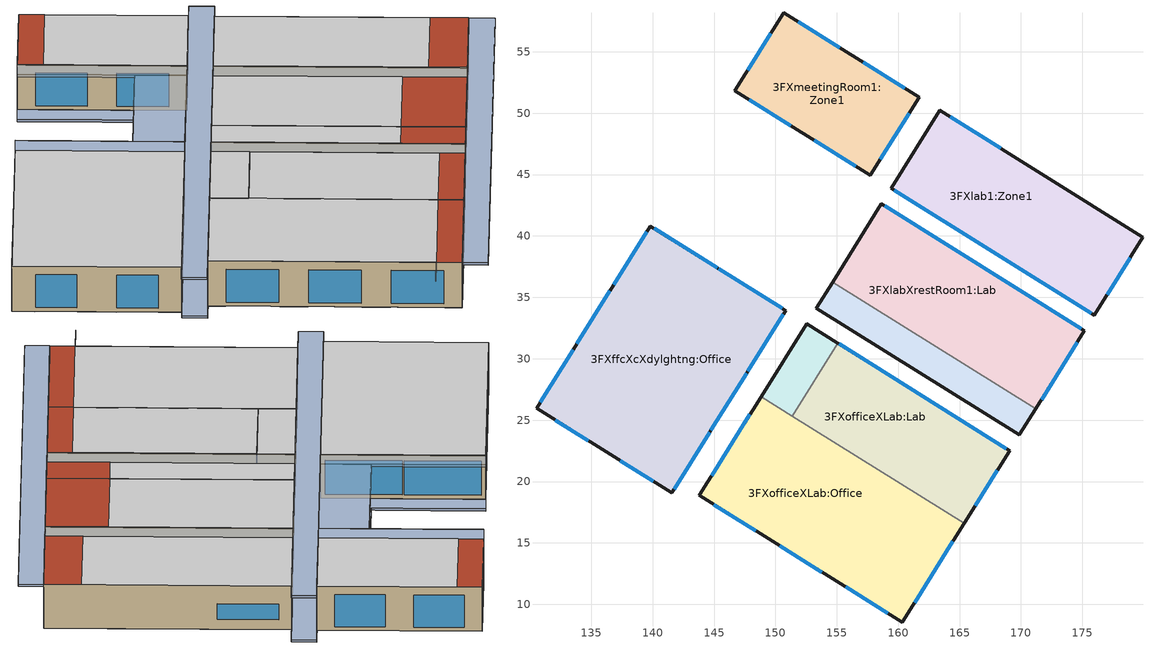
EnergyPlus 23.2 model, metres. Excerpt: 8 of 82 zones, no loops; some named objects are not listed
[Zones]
3FXlabXrestRoom1:RestRoom
 floor outside (Project external floor): 169.87,23.79 165.63,26.44 166.95,28.56 171.19,25.91 z8
 floor to 2FXlabXrestRoom1:RestRoom (Project internal floor_Reversed_Rev): 165.63,26.44 153.33,34.13 154.66,36.25 166.95,28.56 z8
 wall outside (BPS_Baseline_Wall): 154.66,36.25 153.33,34.13 169.87,23.79 171.19,25.91 z8:12
 wall to 3FXlabXrestRoom1:Lab (Project partition): 171.19,25.91 154.66,36.25 z8:12
 ceiling to 4FXlabXrestRoomQ1:RestRoom (Project internal floor_Reversed): 153.33,34.13 165.63,26.44 166.95,28.56 154.66,36.25 z12
 roof outside (BPS_Baseline_Roof_Without_skylight_improved): 165.63,26.44 169.87,23.79 171.19,25.91 166.95,28.56 z12
3FXlabXrestRoom1:Lab
 floor outside (Project external floor): 171.19,25.91 166.95,28.56 170.93,34.92 175.17,32.27 z8
 floor to 2FXlabXrestRoom1:Lab (Project internal floor_Reversed_Rev): 166.95,28.56 154.66,36.25 158.63,42.6 170.93,34.92 z8
 wall outside (BPS_Baseline_Wall): 171.19,25.91 175.17,32.27 158.63,42.6 154.66,36.25 z8:12
 window (BPS_Baseline_External glazing_Improved - 1002): 171.67,26.68 174.59,31.35 z8.94:10.36; 174.91,32.43 158.89,42.44 z9.63:11.05
 ceiling to 4FXlabXrestRoomQ1:Lab (Project internal floor_Reversed): 154.66,36.25 166.95,28.56 170.93,34.92 158.63,42.6 z12
 roof outside (BPS_Baseline_Roof_Without_skylight_improved): 166.95,28.56 171.19,25.91 175.17,32.27 170.93,34.92 z12
3FXlab1:Zone1
 floor outside (Project external floor): 175.96,33.54 171.72,36.19 175.7,42.55 179.94,39.9 z8
 floor to 2FXlab1:Zone1 (Project internal floor_Reversed_Rev): 171.72,36.19 159.42,43.88 163.4,50.24 175.7,42.55 z8
 wall outside (BPS_Baseline_Wall): 175.96,33.54 179.94,39.9 163.4,50.24 159.42,43.88 175.96,33.54 z8:12
 window (BPS_Baseline_External glazing_Improved - 1002): 177.01,35.22 178.89,38.23 z8.94:10.36; 159.68,43.72 175.7,33.7 z9.64:11.05
 window x3 (BPS_Baseline_External glazing_Improved - 1002): 168.36,47.13 164.25,49.71 z8.94:10.36
 ceiling to 4FXlab1:Zone1 (Project internal floor_Reversed): 159.42,43.88 173.42,35.13 177.39,41.49 163.4,50.24 z12
 roof outside (BPS_Baseline_Roof_Without_skylight_improved): 173.42,35.13 175.96,33.54 179.94,39.9 177.39,41.49 z12
3FXofficeXLab:Office
 floor outside (Project external floor): 160.33,8.53 156.09,11.18 161.12,19.23 165.37,16.59 z8
 floor to 2FXofficeXlabQ1:Office (Project internal floor_Reversed_Rev): 156.09,11.18 143.79,18.86 148.83,26.92 161.12,19.23 z8
 wall outside (BPS_Baseline_Wall): 148.83,26.92 143.79,18.86 160.33,8.53 165.37,16.59 z8:12
 wall to 3FXofficeXLab:RestRoom (Project partition_Rev): 151.37,25.33 148.83,26.92 z8:12
 wall to 3FXofficeXLab:Lab (Project partition): 165.37,16.59 151.37,25.33 z8:12
 window (BPS_Baseline_External glazing_Improved - 1003): 147.92,25.46 144.8,20.48 / 155.71,11.41 159.13,9.28 / 150.35,14.76 153.77,12.63 / 144.99,18.11 148.41,15.98 / 161.34,10.15 164.45,15.13 z8.34:11.26
 ceiling to 4FXofficeXlab1:Office (Project internal floor_Reversed): 143.79,18.86 158.63,9.59 163.67,17.65 148.83,26.92 z12
 roof outside (BPS_Baseline_Roof_Without_skylight_improved): 158.63,9.59 160.33,8.53 165.37,16.59 163.67,17.65 z12
3FXofficeXLab:RestRoom
 floor to 2FXofficeXlabQ1:AC (Project internal floor_Reversed_Rev): 151.37,25.33 148.83,26.92 152.54,32.85 155.08,31.27 z8
 wall outside (BPS_Baseline_Wall): 155.08,31.27 152.54,32.85 148.83,26.92 z8:12
 wall to 3FXofficeXLab:Lab (Project partition): 151.37,25.33 155.08,31.27 z8:12
 ceiling to 4FXofficeXlab1:AC (Project internal floor_Reversed): 148.83,26.92 151.37,25.33 155.08,31.27 152.54,32.85 z12
3FXofficeXLab:Lab
 floor outside (Project external floor): 165.37,16.59 161.12,19.23 164.83,25.17 169.07,22.52 z8
 floor to 2FXofficeXlabQ1:Lab (Project internal floor_Reversed_Rev): 161.12,19.23 151.37,25.33 155.08,31.27 164.83,25.17 z8
 wall outside (BPS_Baseline_Wall): 165.37,16.59 169.07,22.52 155.08,31.27 z8:12
 window (BPS_Baseline_External glazing_Improved - 1002): 168.82,22.68 155.18,31.2 z9.65:11.07; 166.27,18.04 168.07,20.91 z8.94:10.36
 ceiling to 4FXofficeXlab1:Lab (Project internal floor_Reversed): 151.37,25.33 163.67,17.65 167.38,23.58 155.08,31.27 z12
 roof outside (BPS_Baseline_Roof_Without_skylight_improved): 163.67,17.65 165.37,16.59 169.07,22.52 167.38,23.58 z12
3FXmeetingRoom1:Zone1
 floor to 2FXmeetingRoom1:Zone1 (Project internal floor_Reversed_Rev): 157.73,44.94 146.7,51.83 150.68,58.19 161.7,51.3 z8
 wall outside (BPS_Baseline_Wall): 157.73,44.94 161.7,51.3 150.68,58.19 146.7,51.83 157.73,44.94 z8:12
 window (BPS_Baseline_External glazing_Improved - 1003): 158.54,46.23 160.9,50.01 / 155.23,55.34 151.86,57.45 / 160.52,52.04 157.15,54.14 / 149.63,56.51 147.75,53.5 / 153.17,47.78 156.54,45.68 / 147.89,51.09 151.26,48.98 z8.34:11.26
 ceiling to 4FXmeetingRoom1:Zone1 (Project internal floor_Reversed): 148.4,50.77 157.73,44.94 161.7,51.3 152.37,57.13 z12
 roof outside (BPS_Baseline_Roof_Without_skylight_improved): 146.7,51.83 148.4,50.77 152.37,57.13 150.68,58.19 z12
3FXffcXcXdylghtng:Office
 floor to 2FXffcXc1Xdylght:Office (Project internal floor_Reversed_Rev): 141.57,19.07 130.54,25.96 139.82,40.8 150.84,33.91 z8
 wall outside (BPS_Baseline_Wall): 141.57,19.07 150.84,33.91 139.82,40.8 130.54,25.96 141.57,19.07 z8:12
 window (BPS_Baseline_External glazing_Improved - 1003): 147.75,28.97 150.65,33.61 / 144.75,24.17 147.66,28.82 / 141.76,19.38 144.66,24.02 z8.34:11.44; 145.25,37.41 140.12,40.61 / 150.54,34.1 145.41,37.31 z8.34:11.43; 133.53,30.74 130.84,26.44 / 136.52,35.53 133.84,31.23 / 139.52,40.33 136.83,36.03 / 137.36,21.71 140.04,20.03 / 132.07,25.01 134.75,23.33 z8.34:11.26
 ceiling to 4FXffcXcXdylghtng:Office (Project internal floor_Rev): 130.54,25.96 141.57,19.07 150.84,33.91 139.82,40.8 z12
shading: 134.75,23.28 137.28,21.69 / 148.43,15.9 150.3,14.74 / 153.78,12.57 155.64,11.4 / 140.03,19.98 141.54,19.03 / 130.52,25.92 132.01,24.99 / 159.15,9.21 160.3,8.49 / 143.77,18.82 144.92,18.1 z8:11.4; 142.47,16.74 164.19,51.51 / 162.03,7.47 181.63,38.84 / 179.94,39.9 160.33,8.53 / 169.87,23.79 153.33,34.13 / 175.96,33.54 159.42,43.88 / 152.54,32.85 169.07,22.52 / 158.63,42.6 175.17,32.27 / 139.82,40.8 150.84,33.91 / 145.91,50.55 156.93,43.66 / 157.73,44.94 146.7,51.83 / 162.03,7.47 158.63,9.59 / 158.63,9.59 157.31,7.47 / 164.19,51.51 162.5,52.57 / 162.5,52.57 140.77,17.8 / 151.64,35.19 140.61,42.08 / 151.64,35.19 156.93,43.66 / 156.93,43.66 153.54,45.78 / 153.54,45.78 148.24,37.31 / 148.24,37.31 151.64,35.19 z11.8:12; 143,17.59 164.19,51.51 / 162.5,52.57 141.3,18.65 / 152.54,32.85 169.07,22.52 / 158.63,42.6 175.17,32.27 / 175.96,33.54 159.42,43.88 / 169.87,23.79 153.33,34.13 / 139.82,40.8 150.84,33.91 / 145.91,50.55 156.93,43.66 / 157.73,44.94 146.7,51.83 / 151.64,35.19 140.61,42.08 / 151.64,35.19 156.93,43.66 / 156.93,43.66 153.54,45.78 / 153.54,45.78 148.24,37.31 / 148.24,37.31 151.64,35.19 z7.8:8; 140.77,17.8 142.47,16.74 164.19,51.51 162.5,52.57 z12; 142.47,16.74 140.77,17.8 162.5,52.57 164.19,51.51 z11.8; 141.3,18.65 143,17.59 164.19,51.51 162.5,52.57 z8; 143,17.59 141.3,18.65 162.5,52.57 164.19,51.51 z7.8; 160.33,8.53 162.03,7.47 181.63,38.84 179.94,39.9 z12; 162.03,7.47 160.33,8.53 179.94,39.9 181.63,38.84 z11.8; 151.64,35.19 148.24,37.31 153.54,45.78 156.93,43.66 z7.8; 148.24,37.31 151.64,35.19 156.93,43.66 153.54,45.78 z8; 151.64,35.19 148.24,37.31 153.54,45.78 156.93,43.66 z11.8; 148.24,37.31 151.64,35.19 156.93,43.66 153.54,45.78 z12; 175.17,32.27 158.63,42.6 159.42,43.88 175.96,33.54 z7.8; 158.63,42.6 175.17,32.27 175.96,33.54 159.42,43.88 z8; 175.17,32.27 158.63,42.6 159.42,43.88 175.96,33.54 z11.8; 158.63,42.6 175.17,32.27 175.96,33.54 159.42,43.88 z12; 152.54,32.85 169.07,22.52 169.87,23.79 153.33,34.13 z8; 169.07,22.52 152.54,32.85 153.33,34.13 169.87,23.79 z7.8; 152.54,32.85 169.07,22.52 169.87,23.79 153.33,34.13 z12; 169.07,22.52 152.54,32.85 153.33,34.13 169.87,23.79 z11.8; 139.82,40.8 150.84,33.91 151.64,35.19 140.61,42.08 z8; 139.82,40.8 150.84,33.91 151.64,35.19 140.61,42.08 z12; 150.84,33.91 139.82,40.8 140.61,42.08 151.64,35.19 z7.8; 150.84,33.91 139.82,40.8 140.61,42.08 151.64,35.19 z11.8; 156.93,43.66 145.91,50.55 146.7,51.83 157.73,44.94 z7.8; 156.93,43.66 145.91,50.55 146.7,51.83 157.73,44.94 z11.8; 145.91,50.55 156.93,43.66 157.73,44.94 146.7,51.83 z8; 145.91,50.55 156.93,43.66 157.73,44.94 146.7,51.83 z12
[Site:Location]
Green studio (01-01:31-12)  (01-01:31-12): Latitude {deg}=1.37; Longitude {deg}=103.98; Time Zone {hr}=7; Elevation {m}=16
[Site:GroundTemperature:BuildingSurface]
18, 18, 18, 18, 18, 18, 18, 18, 18, 18, 18, 18
[Site:GroundTemperature:Deep]
14, 14, 14, 14, 14, 14, 14, 14, 14, 14, 14, 14
[Site:GroundTemperature:Shallow]
14, 14, 14, 14, 14, 14, 14, 14, 14, 14, 14, 14
[Site:GroundTemperature:FCfactorMethod]
27.55, 28.03, 28.32, 28.42, 28.26, 27.88, 27.4, 26.92, 26.59, 26.51, 26.68, 27.05
[Site:GroundReflectance]
0.2, 0.2, 0.2, 0.2, 0.2, 0.2, 0.2, 0.2, 0.2, 0.2, 0.2, 0.2
[Site:GroundReflectance:SnowModifier]
2, 2
[SizingPeriod:DesignDay] Day of Month=15; Day Type=SummerDesignDay; Humidity Condition Type=WetBulb; Barometric Pressure {Pa}=101132.9; Wind Speed {m/s}=0; Wind Direction {deg}=0; Rain Indicator=No; Snow Indicator=No; Daylight Saving Time Indicator=No; Solar Model Indicator=ASHRAEClearSky; Sky Clearness=0.98
Name | Month | Maximum Dry-Bulb Temperature {C} | Daily Dry-Bulb Temperature Range {deltaC} | Wetbulb or DewPoint at Maximum Dry-Bulb {C}
Summer Design Day in Green studio (01-01:31-12) Jun | 6 | 33.2 | 5.9 | 26.7
Summer Design Day in Green studio (01-01:31-12) Jul | 7 | 32.6 | 5.7 | 26.3
Summer Design Day in Green studio (01-01:31-12) Aug | 8 | 32.8 | 5.8 | 26
Summer Design Day in Green studio (01-01:31-12) Sep | 9 | 32.8 | 6 | 25.9
[Building]
Building: North Axis {deg}=0; Terrain=Suburbs; Loads Convergence Tolerance Value {W}=.04; Temperature Convergence Tolerance Value {deltaC}=.4; Solar Distribution=FullExteriorWithReflections; Maximum Number of Warmup Days=25; Minimum Number of Warmup Days=6
[Site:WaterMainsTemperature]
Calculation Method=Correlation; Annual Average Outdoor Air Temperature {C}=10; Maximum Difference In Monthly Average Outdoor Air Temperatures {deltaC}=20
[Material:NoMass] Roughness=Rough; Thermal Resistance {m2-K/W}=.15; Thermal Absorptance=0.9; Solar Absorptance=0.7; Visible Absorptance=0.7
7_RVAL_2; 8_RVAL_2
[Construction]
Project internal floor_Reversed; Project internal floor_Reversed_Rev; Project internal floor_Rev: Cast Concrete (Dense)_.1
BPS_Baseline_Roof_Without_skylight_improved: Asphalt 1_.01, MW Glass Wool (rolls)_.072, Plasterboard_.013
Project partition: Gypsum Plasterboard_.025, 7_RVAL_2, Gypsum Plasterboard_.025
Project partition_Rev: Gypsum Plasterboard_.025, 8_RVAL_2, Gypsum Plasterboard_.025
BPS_Baseline_Wall: Brickwork Outer_.1, XPS Extruded Polystyrene  - CO2 Blowing_.05, Concrete Block (Medium)_.1, Gypsum Plastering_.013
Project external floor: External Rendering_.025, MW Stone Wool (rolls)_.1482, Timber Flooring_.005
BPS_Baseline_External glazing_Improved - 1002; BPS_Baseline_External glazing_Improved - 1003: 5111, 1017, 7090
BPS_Baseline_External glazing_Improved - 2003: 5111, 1017, 7090, 20001
[WindowMaterial:Gas]
1017: Gas Type=Air; Thickness {m}=.012
[WindowMaterial:Glazing] Optical Data Type=Spectral; Infrared Transmittance at Normal Incidence=0; Dirt Correction Factor for Solar and Visible Transmittance=1
Name | Window Glass Spectral Data Set | Thickness {m} | Front Side Infrared Hemispherical Emissivity | Back Side Infrared Hemispherical Emissivity | Conductivity {W/m-K}
7090 | Viracon VLE1370 11.5(5VLE13-70X2+060pvb+5Starphire) <VE13-70X2-5-060-Str-5.vir> | .01092 | 0.844 | 0.844 | 0.67
5111 | Viracon  (8OptWht/060Saflex/8OptWht/060Saflex/8OptWht) <8OptiWhite3ply lam.vir> | .02667 | 0.84 | 0.84 | 0.713
[MaterialProperty:GlazingSpectralData]
Viracon VLE1370 11.5(5VLE13-70X2+060pvb+5Starphire) <VE13-70X2-5-060-Str-5.vir>: 0.3, 0.001, 0.05, 0.046, 0.305, 0, 0.051, 0.046, 0.31, 0, 0.054, 0.045, 0.315, 0, 0.058, 0.045, 0.32, 0, 0.063, 0.044, 0.325, 0, 0.067, 0.043, 0.33, 0, 0.068, 0.042, 0.335, 0, 0.068, 0.042, 0.34, 0, 0.069, 0.043, 0.345, 0, 0.07, 0.044, 0.35, 0, 0.067, 0.045, 0.355, 0, 0.065, 0.044, 0.36, 0, 0.067, 0.044, 0.365, 0, 0.072, 0.044, 0.37, 0, 0.083, 0.044, 0.375, 0, 0.098, 0.043, 0.38, 0, 0.116, 0.043, 0.385, 0.002, 0.128, 0.043, 0.39, 0.024, 0.133, 0.044, 0.395, 0.12, 0.136, 0.051, 0.4, 0.283, 0.138, 0.077, 0.405, 0.427, 0.141, 0.107, 0.41, 0.521, 0.143, 0.126, 0.415, 0.574, 0.144, 0.132, 0.42, 0.605, 0.143, 0.132, 0.425, 0.627, 0.143, 0.131, 0.43, 0.641, 0.143, 0.129, 0.435, 0.652, 0.142, 0.126, 0.44, 0.661, 0.142, 0.125, 0.445, 0.668, 0.142, 0.123, 0.45, 0.675, 0.141, 0.122, 0.455, 0.681, 0.141, 0.121, 0.46, 0.685, 0.141, 0.12, 0.465, 0.688, 0.14, 0.12, 0.47, 0.692, 0.139, 0.12, 0.475, 0.694, 0.139, 0.12, 0.48, 0.697, 0.138, 0.12, 0.485, 0.7, 0.138, 0.121, 0.49, 0.704, 0.137, 0.122, 0.495, 0.707, 0.136, 0.122, 0.5, 0.71, 0.135, 0.123, 0.505, 0.712, 0.134, 0.124, 0.51, 0.714, 0.133, 0.125, 0.515, 0.717, 0.133, 0.126, 0.52, 0.719, 0.132, 0.127, 0.525, 0.72, 0.131, 0.128, 0.53, 0.722, 0.13, 0.128, 0.535, 0.723, 0.129, 0.129, 0.54, 0.724, 0.128, 0.13, 0.545, 0.726, 0.127, 0.13, 0.55, 0.727, 0.125, 0.131, 0.555, 0.727, 0.124, 0.131, 0.56, 0.727, 0.122, 0.132, 0.565, 0.727, 0.121, 0.132, 0.57, 0.726, 0.119, 0.132, 0.575, 0.725, 0.118, 0.133, 0.58, 0.723, 0.117, 0.133, 0.585, 0.722, 0.116, 0.134, 0.59, 0.719, 0.115, 0.134, 0.595, 0.717, 0.114, 0.135, 0.6, 0.715, 0.113, 0.136, 0.605, 0.711, 0.113, 0.138, 0.61, 0.708, 0.113, 0.139, 0.615, 0.704, 0.113, 0.141, 0.62, 0.7, 0.114, 0.144, 0.625, 0.695, 0.114, 0.146, 0.63, 0.69, 0.116, 0.149, 0.635, 0.684, 0.118, 0.153, 0.64, 0.678, 0.12, 0.157, 0.645, 0.671, 0.123, 0.162, 0.65, 0.664, 0.127, 0.167, 0.655, 0.657, 0.131, 0.172, 0.66, 0.649, 0.136, 0.178, 0.665, 0.641, 0.141, 0.185, 0.67, 0.632, 0.147, 0.192, 0.675, 0.623, 0.153, 0.2, 0.68, 0.614, 0.16, 0.208, 0.685, 0.604, 0.167, 0.216, 0.69, 0.593, 0.175, 0.225, 0.695, 0.583, 0.183, 0.234, 0.7, 0.572, 0.192, 0.244, 0.705, 0.561, 0.202, 0.255, 0.71, 0.549, 0.211, 0.265, 0.715, 0.538, 0.221, 0.275, 0.72, 0.526, 0.232, 0.287, 0.725, 0.514, 0.242, 0.298, 0.73, 0.502, 0.254, 0.31, 0.735, 0.489, 0.265, 0.321, 0.74, 0.477, 0.275, 0.332, 0.745, 0.465, 0.287, 0.344, 0.75, 0.453, 0.299, 0.355, 0.755, 0.441, 0.31, 0.367, 0.76, 0.429, 0.322, 0.379, 0.765, 0.417, 0.332, 0.39, 0.77, 0.406, 0.344, 0.401, 0.775, 0.394, 0.355, 0.413, 0.78, 0.383, 0.367, 0.425, 0.785, 0.372, 0.378, 0.436, 0.79, 0.361, 0.389, 0.446, 0.795, 0.35, 0.4, 0.457, 0.8, 0.34, 0.411, 0.469, 0.805, 0.329, 0.421, 0.479, 0.81, 0.32, 0.431, 0.488, 0.815, 0.31, 0.441, 0.497, 0.82, 0.301, 0.45, 0.506, 0.825, 0.292, 0.46, 0.515, 0.83, 0.283, 0.468, 0.524, 0.835, 0.274, 0.477, 0.533, 0.84, 0.264, 0.489, 0.544, 0.845, 0.255, 0.499, 0.553, 0.85, 0.248, 0.507, 0.562, 0.855, 0.24, 0.516, 0.57, 0.86, 0.233, 0.524, 0.577, 0.865, 0.226, 0.531, 0.584, 0.87, 0.22, 0.538, 0.59, 0.875, 0.213, 0.544, 0.596, 0.88, 0.207, 0.551, 0.601, 0.885, 0.201, 0.558, 0.607, 0.89, 0.195, 0.564, 0.612, 0.895, 0.189, 0.57, 0.616, 0.9, 0.184, 0.577, 0.62, 0.905, 0.178, 0.583, 0.622, 0.91, 0.172, 0.588, 0.623, 0.915, 0.167, 0.594, 0.627, 0.92, 0.163, 0.6, 0.634, 0.925, 0.159, 0.605, 0.642, 0.93, 0.155, 0.61, 0.649, 0.935, 0.151, 0.615, 0.656, 0.94, 0.147, 0.62, 0.663, 0.945, 0.144, 0.624, 0.668, 0.95, 0.14, 0.629, 0.673, 0.955, 0.136, 0.633, 0.677, 0.96, 0.133, 0.638, 0.682, 0.965, 0.129, 0.642, 0.684, 0.97, 0.126, 0.646, 0.687, 0.975, 0.122, 0.65, 0.691, 0.98, 0.119, 0.654, 0.694, 0.985, 0.116, 0.657, 0.696, 0.99, 0.113, 0.66, 0.698, 0.995, 0.11, 0.664, 0.701, 1, 0.108, 0.668, 0.704, 1.005, 0.105, 0.671, 0.707, 1.01, 0.103, 0.674, 0.709, 1.015, 0.1, 0.678, 0.712, 1.02, 0.098, 0.681, 0.715, 1.025, 0.096, 0.684, 0.717, 1.03, 0.093, 0.686, 0.72, 1.035, 0.091, 0.689, 0.723, 1.04, 0.089, 0.692, 0.726, 1.045, 0.087, 0.694, 0.729, 1.05, 0.085, 0.697, 0.732, 1.055, 0.084, 0.699, 0.734, 1.06, 0.082, 0.702, 0.737, 1.065, 0.08, 0.704, 0.74, 1.07, 0.078, 0.707, 0.744, 1.075, 0.077, 0.708, 0.745, 1.08, 0.075, 0.712, 0.749, 1.085, 0.074, 0.714, 0.751, 1.09, 0.072, 0.716, 0.753, 1.095, 0.071, 0.718, 0.756, 1.1, 0.069, 0.721, 0.759, 1.105, 0.068, 0.723, 0.761, 1.11, 0.067, 0.724, 0.762, 1.115, 0.065, 0.726, 0.764, 1.12, 0.064, 0.729, 0.765, 1.125, 0.063, 0.73, 0.765, 1.13, 0.062, 0.731, 0.762, 1.135, 0.06, 0.734, 0.759, 1.14, 0.059, 0.735, 0.751, 1.145, 0.057, 0.737, 0.736, 1.15, 0.055, 0.738, 0.718, 1.155, 0.054, 0.741, 0.715, 1.16, 0.052, 0.742, 0.709, 1.165, 0.051, 0.743, 0.694, 1.17, 0.049, 0.744, 0.673, 1.175, 0.047, 0.746, 0.647, 1.18, 0.045, 0.748, 0.618, 1.185, 0.042, 0.75, 0.573, 1.19, 0.04, 0.752, 0.538, 1.195, 0.04, 0.753, 0.537, 1.2, 0.04, 0.753, 0.555, 1.205, 0.04, 0.755, 0.578, 1.21, 0.041, 0.757, 0.607, 1.215, 0.041, 0.758, 0.635, 1.22, 0.041, 0.76, 0.66, 1.225, 0.041, 0.762, 0.679, 1.23, 0.041, 0.764, 0.693, 1.235, 0.04, 0.765, 0.704, 1.24, 0.04, 0.767, 0.713, 1.245, 0.04, 0.768, 0.72, 1.25, 0.039, 0.768, 0.726, 1.255, 0.039, 0.769, 0.732, 1.26, 0.038, 0.77, 0.737, 1.265, 0.038, 0.772, 0.742, 1.27, 0.037, 0.774, 0.749, 1.275, 0.037, 0.775, 0.756, 1.28, 0.037, 0.776, 0.764, 1.285, 0.036, 0.778, 0.772, 1.29, 0.036, 0.78, 0.779, 1.295, 0.036, 0.78, 0.784, 1.3, 0.035, 0.781, 0.787, 1.305, 0.034, 0.783, 0.791, 1.31, 0.034, 0.785, 0.795, 1.315, 0.034, 0.785, 0.797, 1.32, 0.033, 0.786, 0.798, 1.325, 0.033, 0.787, 0.799, 1.33, 0.032, 0.789, 0.799, 1.335, 0.032, 0.791, 0.798, 1.34, 0.031, 0.792, 0.793, 1.345, 0.031, 0.793, 0.787, 1.35, 0.03, 0.794, 0.775, 1.355, 0.03, 0.796, 0.753, 1.36, 0.029, 0.797, 0.734, 1.365, 0.028, 0.798, 0.719, 1.37, 0.027, 0.799, 0.688, 1.375, 0.026, 0.801, 0.656, 1.38, 0.025, 0.801, 0.638, 1.385, 0.025, 0.802, 0.629, 1.39, 0.024, 0.802, 0.616, 1.395, 0.024, 0.803, 0.616, 1.4, 0.023, 0.803, 0.615, 1.405, 0.022, 0.804, 0.591, 1.41, 0.021, 0.805, 0.562, 1.415, 0.021, 0.806, 0.558, 1.42, 0.021, 0.807, 0.548, 1.425, 0.02, 0.808, 0.53, 1.43, 0.02, 0.809, 0.517, 1.435, 0.019, 0.812, 0.511, 1.44, 0.019, 0.814, 0.507, 1.445, 0.019, 0.814, 0.504, 1.45, 0.019, 0.815, 0.506, 1.455, 0.019, 0.817, 0.515, 1.46, 0.019, 0.819, 0.529, 1.465, 0.019, 0.819, 0.544, 1.47, 0.019, 0.82, 0.56, 1.475, 0.019, 0.822, 0.578, 1.48, 0.019, 0.824, 0.594, 1.485, 0.019, 0.825, 0.608, 1.49, 0.019, 0.825, 0.621, 1.495, 0.019, 0.827, 0.634, 1.5, 0.019, 0.829, 0.647, 1.505, 0.019, 0.83, 0.658, 1.51, 0.019, 0.83, 0.668, 1.515, 0.019, 0.832, 0.678, 1.52, 0.019, 0.833, 0.685, 1.525, 0.019, 0.833, 0.69, 1.53, 0.018, 0.834, 0.695, 1.535, 0.018, 0.835, 0.696, 1.54, 0.018, 0.837, 0.696, 1.545, 0.018, 0.837, 0.694, 1.55, 0.018, 0.837, 0.692, 1.555, 0.018, 0.839, 0.692, 1.56, 0.017, 0.841, 0.693, 1.565, 0.017, 0.84, 0.694, 1.57, 0.017, 0.84, 0.698, 1.575, 0.017, 0.841, 0.703, 1.58, 0.017, 0.843, 0.71, 1.585, 0.017, 0.843, 0.715, 1.59, 0.017, 0.844, 0.72, 1.595, 0.017, 0.844, 0.724, 1.6, 0.016, 0.845, 0.727, 1.605, 0.016, 0.845, 0.729, 1.61, 0.016, 0.845, 0.731, 1.615, 0.016, 0.845, 0.731, 1.62, 0.016, 0.847, 0.731, 1.625, 0.016, 0.847, 0.728, 1.63, 0.016, 0.847, 0.727, 1.635, 0.015, 0.848, 0.728, 1.64, 0.015, 0.848, 0.728, 1.645, 0.015, 0.849, 0.728, 1.65, 0.015, 0.849, 0.725, 1.655, 0.015, 0.85, 0.72, 1.66, 0.014, 0.851, 0.71, 1.665, 0.014, 0.85, 0.692, 1.67, 0.014, 0.85, 0.664, 1.675, 0.013, 0.851, 0.622, 1.68, 0.012, 0.852, 0.551, 1.685, 0.011, 0.851, 0.431, 1.69, 0.009, 0.85, 0.306, 1.695, 0.007, 0.85, 0.231, 1.7, 0.005, 0.851, 0.163, 1.705, 0.005, 0.851, 0.136, 1.71, 0.005, 0.85, 0.146, 1.715, 0.006, 0.851, 0.154, 1.72, 0.006, 0.852, 0.16, 1.725, 0.006, 0.851, 0.18, 1.73, 0.006, 0.85, 0.189, 1.735, 0.006, 0.851, 0.18, 1.74, 0.006, 0.851, 0.166, 1.745, 0.005, 0.85, 0.154, 1.75, 0.005, 0.849, 0.154, 1.755, 0.005, 0.849, 0.17, 1.76, 0.006, 0.85, 0.199, 1.765, 0.006, 0.849, 0.227, 1.77, 0.006, 0.849, 0.257, 1.775, 0.007, 0.849, 0.287, 1.78, 0.007, 0.849, 0.309, 1.785, 0.008, 0.848, 0.319, 1.79, 0.007, 0.848, 0.327, 1.795, 0.008, 0.848, 0.333, 1.8, 0.007, 0.849, 0.34, 1.805, 0.007, 0.848, 0.342, 1.81, 0.008, 0.847, 0.34, 1.815, 0.007, 0.847, 0.338, 1.82, 0.007, 0.847, 0.337, 1.825, 0.007, 0.846, 0.34, 1.83, 0.007, 0.846, 0.347, 1.835, 0.007, 0.846, 0.357, 1.84, 0.007, 0.846, 0.37, 1.845, 0.007, 0.847, 0.385, 1.85, 0.008, 0.847, 0.402, 1.855, 0.008, 0.846, 0.419, 1.86, 0.008, 0.845, 0.433, 1.865, 0.008, 0.846, 0.443, 1.87, 0.008, 0.846, 0.449, 1.875, 0.008, 0.846, 0.451, 1.88, 0.008, 0.845, 0.447, 1.885, 0.008, 0.845, 0.436, 1.89, 0.008, 0.845, 0.417, 1.895, 0.007, 0.844, 0.4, 1.9, 0.007, 0.844, 0.386, 1.905, 0.006, 0.844, 0.371, 1.91, 0.006, 0.844, 0.359, 1.915, 0.006, 0.843, 0.35, 1.92, 0.006, 0.843, 0.345, 1.925, 0.007, 0.842, 0.343, 1.93, 0.006, 0.841, 0.344, 1.935, 0.006, 0.841, 0.345, 1.94, 0.006, 0.84, 0.349, 1.945, 0.006, 0.84, 0.357, 1.95, 0.006, 0.84, 0.37, 1.955, 0.006, 0.84, 0.383, 1.96, 0.007, 0.84, 0.395, 1.965, 0.006, 0.839, 0.403, 1.97, 0.006, 0.839, 0.41, 1.975, 0.006, 0.838, 0.416, 1.98, 0.006, 0.838, 0.42, 1.985, 0.006, 0.838, 0.424, 1.99, 0.007, 0.839, 0.425, 1.995, 0.006, 0.837, 0.421, 2, 0.006, 0.837, 0.413, 2.005, 0.006, 0.836, 0.397, 2.01, 0.006, 0.836, 0.375, 2.015, 0.005, 0.836, 0.352, 2.02, 0.005, 0.836, 0.331, 2.025, 0.005, 0.836, 0.314, 2.03, 0.005, 0.836, 0.298, 2.035, 0.005, 0.835, 0.284, 2.04, 0.005, 0.835, 0.271, 2.045, 0.004, 0.835, 0.258, 2.05, 0.004, 0.835, 0.246, 2.055, 0.004, 0.835, 0.233, 2.06, 0.004, 0.834, 0.221, 2.065, 0.004, 0.835, 0.212, 2.07, 0.004, 0.835, 0.208, 2.075, 0.004, 0.834, 0.208, 2.08, 0.004, 0.833, 0.21, 2.085, 0.004, 0.833, 0.213, 2.09, 0.004, 0.833, 0.219, 2.095, 0.004, 0.833, 0.226, 2.1, 0.004, 0.831, 0.233, 2.105, 0.004, 0.831, 0.241, 2.11, 0.004, 0.832, 0.248, 2.115, 0.004, 0.83, 0.254, 2.12, 0.004, 0.829, 0.258, 2.125, 0.004, 0.828, 0.261, 2.13, 0.004, 0.828, 0.262, 2.135, 0.004, 0.826, 0.263, 2.14, 0.004, 0.824, 0.266, 2.145, 0.004, 0.823, 0.269, 2.15, 0.004, 0.823, 0.271, 2.155, 0.004, 0.821, 0.274, 2.16, 0.004, 0.818, 0.276, 2.165, 0.004, 0.817, 0.278, 2.17, 0.004, 0.815, 0.28, 2.175, 0.004, 0.81, 0.279, 2.18, 0.004, 0.805, 0.278, 2.185, 0.004, 0.8, 0.276, 2.19, 0.003, 0.796, 0.273, 2.195, 0.004, 0.79, 0.268, 2.2, 0.003, 0.786, 0.262, 2.205, 0.003, 0.783, 0.257, 2.21, 0.003, 0.781, 0.25, 2.215, 0.003, 0.779, 0.241, 2.22, 0.003, 0.777, 0.231, 2.225, 0.003, 0.777, 0.219, 2.23, 0.003, 0.778, 0.203, 2.235, 0.003, 0.778, 0.182, 2.24, 0.003, 0.779, 0.157, 2.245, 0.002, 0.781, 0.127, 2.25, 0.002, 0.782, 0.096, 2.255, 0.001, 0.783, 0.07, 2.26, 0.001, 0.784, 0.053, 2.265, 0.001, 0.785, 0.044, 2.27, 0, 0.786, 0.041, 2.275, 0, 0.787, 0.039, 2.28, 0, 0.788, 0.039, 2.285, 0, 0.789, 0.039, 2.29, 0, 0.79, 0.039, 2.295, 0, 0.79, 0.039, 2.3, 0, 0.79, 0.038, 2.305, 0, 0.791, 0.038, 2.31, 0, 0.792, 0.039, 2.315, 0, 0.792, 0.038, 2.32, 0, 0.792, 0.039, 2.325, 0, 0.792, 0.039, 2.33, 0, 0.793, 0.039, 2.335, 0, 0.792, 0.039, 2.34, 0, 0.792, 0.038, 2.345, 0, 0.793, 0.038, 2.35, 0, 0.793, 0.038, 2.355, 0, 0.792, 0.038, 2.36, 0, 0.791, 0.039, 2.365, 0, 0.79, 0.039, 2.37, 0, 0.79, 0.039, 2.375, 0, 0.789, 0.039, 2.38, 0, 0.788, 0.038, 2.385, 0, 0.788, 0.038, 2.39, 0, 0.786, 0.039, 2.395, 0, 0.785, 0.039, 2.4, 0, 0.784, 0.039, 2.405, 0, 0.782, 0.039, 2.41, 0, 0.78, 0.039, 2.415, 0, 0.778, 0.039, 2.42, 0, 0.777, 0.039, 2.425, 0, 0.775, 0.038, 2.43, 0, 0.772, 0.039, 2.435, 0, 0.771, 0.039, 2.44, 0, 0.768, 0.039, 2.445, 0, 0.767, 0.039, 2.45, 0, 0.764, 0.039, 2.455, 0, 0.762, 0.038, 2.46, 0, 0.76, 0.038, 2.465, 0.001, 0.758, 0.038, 2.47, 0.001, 0.756, 0.039, 2.475, 0, 0.752, 0.039, 2.48, 0, 0.748, 0.035, 2.485, 0.001, 0.752, 0.038, 2.49, 0, 0.749, 0.04, 2.495, 0, 0.745, 0.04, 2.5, 0, 0.741, 0.034
Viracon  (8OptWht/060Saflex/8OptWht/060Saflex/8OptWht) <8OptiWhite3ply lam.vir>: 0.3, 0, 0.049, 0.049, 0.305, 0, 0.048, 0.049, 0.31, 0, 0.048, 0.048, 0.315, 0, 0.048, 0.048, 0.32, 0, 0.047, 0.048, 0.325, 0, 0.047, 0.047, 0.33, 0, 0.046, 0.046, 0.335, 0, 0.045, 0.046, 0.34, 0, 0.046, 0.046, 0.345, 0, 0.046, 0.047, 0.35, 0, 0.046, 0.047, 0.355, 0, 0.046, 0.046, 0.36, 0, 0.046, 0.046, 0.365, 0, 0.045, 0.045, 0.37, 0, 0.045, 0.045, 0.375, 0, 0.045, 0.045, 0.38, 0, 0.045, 0.045, 0.385, 0, 0.045, 0.045, 0.39, 0.007, 0.045, 0.045, 0.395, 0.095, 0.045, 0.046, 0.4, 0.34, 0.051, 0.052, 0.41, 0.742, 0.074, 0.074, 0.42, 0.843, 0.082, 0.082, 0.43, 0.865, 0.084, 0.084, 0.44, 0.872, 0.084, 0.084, 0.45, 0.877, 0.084, 0.084, 0.46, 0.881, 0.084, 0.084, 0.47, 0.884, 0.084, 0.084, 0.48, 0.886, 0.084, 0.084, 0.49, 0.888, 0.085, 0.085, 0.5, 0.891, 0.085, 0.084, 0.51, 0.892, 0.084, 0.084, 0.52, 0.893, 0.084, 0.084, 0.53, 0.893, 0.084, 0.084, 0.54, 0.893, 0.084, 0.083, 0.55, 0.894, 0.084, 0.083, 0.56, 0.893, 0.084, 0.083, 0.57, 0.89, 0.083, 0.083, 0.58, 0.885, 0.083, 0.082, 0.59, 0.88, 0.082, 0.082, 0.6, 0.877, 0.082, 0.082, 0.61, 0.876, 0.082, 0.081, 0.62, 0.872, 0.081, 0.081, 0.63, 0.869, 0.081, 0.081, 0.64, 0.865, 0.081, 0.081, 0.65, 0.863, 0.08, 0.08, 0.66, 0.86, 0.08, 0.08, 0.67, 0.859, 0.08, 0.08, 0.68, 0.858, 0.08, 0.08, 0.69, 0.857, 0.081, 0.081, 0.7, 0.855, 0.083, 0.082, 0.71, 0.852, 0.085, 0.083, 0.72, 0.849, 0.087, 0.085, 0.73, 0.844, 0.089, 0.087, 0.74, 0.838, 0.091, 0.088, 0.75, 0.834, 0.092, 0.089, 0.76, 0.83, 0.093, 0.09, 0.77, 0.826, 0.093, 0.09, 0.78, 0.822, 0.093, 0.09, 0.79, 0.819, 0.093, 0.09, 0.8, 0.814, 0.093, 0.09, 0.81, 0.81, 0.093, 0.09, 0.82, 0.807, 0.092, 0.089, 0.83, 0.801, 0.092, 0.089, 0.84, 0.797, 0.1, 0.097, 0.85, 0.794, 0.101, 0.098, 0.86, 0.79, 0.102, 0.098, 0.87, 0.786, 0.1, 0.095, 0.88, 0.782, 0.096, 0.091, 0.89, 0.777, 0.092, 0.087, 0.9, 0.768, 0.088, 0.084, 0.91, 0.757, 0.085, 0.081, 0.92, 0.754, 0.084, 0.079, 0.93, 0.759, 0.084, 0.079, 0.94, 0.763, 0.084, 0.079, 0.95, 0.763, 0.083, 0.079, 0.96, 0.761, 0.082, 0.078, 0.97, 0.757, 0.082, 0.078, 0.98, 0.754, 0.082, 0.077, 0.99, 0.751, 0.081, 0.076, 1, 0.749, 0.081, 0.076, 1.05, 0.746, 0.08, 0.076, 1.1, 0.749, 0.081, 0.076, 1.15, 0.693, 0.075, 0.071, 1.2, 0.517, 0.06, 0.058, 1.25, 0.678, 0.074, 0.069, 1.3, 0.733, 0.079, 0.074, 1.35, 0.717, 0.077, 0.073, 1.4, 0.556, 0.063, 0.06, 1.45, 0.448, 0.055, 0.053, 1.5, 0.589, 0.065, 0.062, 1.55, 0.635, 0.069, 0.066, 1.6, 0.669, 0.073, 0.069, 1.65, 0.666, 0.072, 0.068, 1.7, 0.12, 0.042, 0.042, 1.75, 0.107, 0.042, 0.041, 1.8, 0.285, 0.047, 0.046, 1.85, 0.342, 0.05, 0.048, 1.9, 0.319, 0.048, 0.047, 1.95, 0.301, 0.047, 0.046, 2, 0.339, 0.048, 0.047, 2.05, 0.183, 0.043, 0.042, 2.1, 0.169, 0.042, 0.042, 2.15, 0.198, 0.043, 0.043, 2.2, 0.176, 0.042, 0.042, 2.25, 0.041, 0.04, 0.04, 2.3, 0, 0.04, 0.039, 2.35, 0, 0.04, 0.039, 2.4, 0, 0.04, 0.039, 2.45, 0, 0.04, 0.039, 2.5, 0, 0.037, 0.029
[WindowMaterial:Blind]
20001: Slat Orientation=Horizontal; Slat Width {m}=0.025; Slat Separation {m}=0.01875; Slat Thickness {m}=0.001; Slat Angle {deg}=45; Slat Conductivity {W/m-K}=0.9; Slat Beam Solar Transmittance=0; Front Side Slat Beam Solar Reflectance=0.8; Back Side Slat Beam Solar Reflectance=.8; Slat Diffuse Solar Transmittance=0; Front Side Slat Diffuse Solar Reflectance=0.8; Back Side Slat Diffuse Solar Reflectance=.8; Slat Beam Visible Transmittance=0; Front Side Slat Beam Visible Reflectance=.8; Back Side Slat Beam Visible Reflectance=.8; Slat Diffuse Visible Transmittance=0; Front Side Slat Diffuse Visible Reflectance=.8; Back Side Slat Diffuse Visible Reflectance=.8; Slat Infrared Hemispherical Transmittance=0; Front Side Slat Infrared Hemispherical Emissivity=.9; Back Side Slat Infrared Hemispherical Emissivity=.9; Blind to Glass Distance {m}=.015; Blind Top Opening Multiplier=.5; Blind Bottom Opening Multiplier=.5; Blind Left Side Opening Multiplier=.5; Blind Right Side Opening Multiplier=.5; Minimum Slat Angle {deg}=0; Maximum Slat Angle {deg}=180
[Material] Roughness=Rough; Thermal Absorptance=0.9
Name | Thickness {m} | Conductivity {W/m-K} | Density {kg/m3} | Specific Heat {J/kg-K} | Solar Absorptance | Visible Absorptance
Cast Concrete (Dense)_.1 | .1 | 1.4 | 2100 | 840 | 0.6 | 0.6
Asphalt 1_.01 | .01 | 0.7 | 2100 | 1000 | 0.85 | 0.9
MW Glass Wool (rolls)_.072 | .072 | 0.04 | 12 | 840 | 0.6 | 0.6
Plasterboard_.013 | .013 | 0.25 | 2800 | 896 | 0.5 | 0.5
Gypsum Plasterboard_.025 | .025 | 0.25 | 900 | 1000 | 0.5 | 0.5
Brickwork Outer_.1 | .1 | 0.84 | 1700 | 800 | 0.7 | 0.7
Concrete Block (Medium)_.1 | .1 | 0.51 | 1400 | 1000 | 0.6 | 0.6
Gypsum Plastering_.013 | .013 | 0.4 | 1000 | 1000 | 0.5 | 0.5
XPS Extruded Polystyrene  - CO2 Blowing_.05 | .05 | 0.034 | 35 | 1400 | 0.6 | 0.6
External Rendering_.025 | .025 | 0.5 | 1300 | 1000 | 0.7 | 0.7
MW Stone Wool (rolls)_.1482 | .1482 | 0.04 | 30 | 840 | 0.6 | 0.6
Timber Flooring_.005 | .005 | 0.14 | 650 | 1200 | 0.78 | 0.78
[WindowShadingControl] Shading Type=InteriorBlind; Construction with Shading=BPS_Baseline_External glazing_Improved - 2003; Shading Control Type=OnIfHighSolarOnWindow; Schedule=BPS_Office_Occupancy; Setpoint {W/m2, W or deg C}=120; Shading Control Is Scheduled=Yes; Glare Control Is Active=No; Type of Slat Angle Control for Blinds=FixedSlatAngle; Setpoint 2 {W/m2, deg C or cd/m2}=0; Multiple Surface Control Type=Group
Name | Zone | Fenestration Surface 1 | Fenestration Surface 2 | Fenestration Surface 3 | Fenestration Surface 4 | Fenestration Surface 5 | Fenestration Surface 6 | Fenestration Surface 7 | Fenestration Surface 8 | Fenestration Surface 9 | Fenestration Surface 10
91003 | 3FXofficeXLab:Office | 3FXofficeXLab:Office_Wall_3_0_0_0_0_0_Win | 3FXofficeXLab:Office_Wall_4_0_0_0_0_2_Win | 3FXofficeXLab:Office_Wall_4_0_0_1_0_1_Win | 3FXofficeXLab:Office_Wall_4_0_0_2_0_0_Win | 3FXofficeXLab:Office_Wall_5_0_0_0_0_0_Win
101003 | 3FXmeetingRoom1:Zone1 | 3FXmeetingRoom1:Zone1_Wall_2_0_0_0_0_0_Win | 3FXmeetingRoom1:Zone1_Wall_3_0_0_0_0_1_Win | 3FXmeetingRoom1:Zone1_Wall_3_0_0_1_0_0_Win | 3FXmeetingRoom1:Zone1_Wall_4_0_0_0_0_0_Win | 3FXmeetingRoom1:Zone1_Wall_5_0_0_0_0_1_Win | 3FXmeetingRoom1:Zone1_Wall_5_0_0_1_0_0_Win
221003 | 3FXffcXcXdylghtng:Office | 3FXffcXcXdylghtng:Office_Wall_2_0_0_0_0_2_Win | 3FXffcXcXdylghtng:Office_Wall_2_0_0_1_0_1_Win | 3FXffcXcXdylghtng:Office_Wall_2_0_0_2_0_0_Win | 3FXffcXcXdylghtng:Office_Wall_3_0_0_0_0_1_Win | 3FXffcXcXdylghtng:Office_Wall_3_0_0_1_0_0_Win | 3FXffcXcXdylghtng:Office_Wall_4_0_0_0_0_2_Win | 3FXffcXcXdylghtng:Office_Wall_4_0_0_1_0_1_Win | 3FXffcXcXdylghtng:Office_Wall_4_0_0_2_0_0_Win | 3FXffcXcXdylghtng:Office_Wall_5_0_0_0_0_1_Win | 3FXffcXcXdylghtng:Office_Wall_5_0_0_1_0_0_Win
[Zone] Type=1; Multiplier=1; Zone Inside Convection Algorithm=TARP; Part of Total Floor Area=Yes
Name | Volume {m3} | Floor Area {m2}
3FXofficeXLab:Office | 677.9752 | 173.8398
3FXofficeXLab:RestRoom | 69.1636 | 17.7342
3FXofficeXLab:Lab | 419.9179 | 107.6712
3FXlabXrestRoom1:RestRoom | 159.985 | 41.0218
3FXlabXrestRoom1:Lab | 529.7457 | 135.8322
3FXlab1:Zone1 | 516.0662 | 132.3247
3FXmeetingRoom1:Zone1 | 339.2753 | 86.9937
3FXffcXcXdylghtng:Office | 825.7613 | 211.7337
[Lights] Design Level Calculation Method=Watts/Area; Return Air Fraction=0; Fraction Radiant=.42; Fraction Visible=.18; Fraction Replaceable=1
Name | Zone or ZoneList or Space or SpaceList | Schedule | Watts per Zone Floor Area {W/m2}
3FXofficeXLab:Office General lighting | 3FXofficeXLab:Office | BPS_Office_Lighting | 6
3FXofficeXLab:RestRoom General lighting | 3FXofficeXLab:RestRoom | BPS PLANT SCHEDULE | 1.2
3FXofficeXLab:Lab General lighting | 3FXofficeXLab:Lab | BPS_Office_Lighting | 6
3FXlabXrestRoom1:RestRoom General lighting | 3FXlabXrestRoom1:RestRoom | BPS TOILET LIGHTING SCHEDULE | 1.2
3FXlabXrestRoom1:Lab General lighting | 3FXlabXrestRoom1:Lab | BPS_Office_Lighting | 6
3FXlab1:Zone1 General lighting | 3FXlab1:Zone1 | BPS_Office_Lighting | 6
3FXmeetingRoom1:Zone1 General lighting | 3FXmeetingRoom1:Zone1 | BPS_Office_Lighting | 6
3FXffcXcXdylghtng:Office General lighting | 3FXffcXcXdylghtng:Office | BPS_Office_Lighting | 6
[ZoneInfiltration:DesignFlowRate] Schedule=Copy of Off 24/7; Design Flow Rate Calculation Method=Flow/zone; Constant Term Coefficient=1; Temperature Term Coefficient=0; Velocity Term Coefficient=0; Velocity Squared Term Coefficient=0
Name | Zone or ZoneList or Space or SpaceList | Design Flow Rate {m3/s}
3FXofficeXLab:Office Infiltration | 3FXofficeXLab:Office | .188326
3FXofficeXLab:RestRoom Infiltration | 3FXofficeXLab:RestRoom | .019212
3FXofficeXLab:Lab Infiltration | 3FXofficeXLab:Lab | .116644
3FXlabXrestRoom1:RestRoom Infiltration | 3FXlabXrestRoom1:RestRoom | .04444
3FXlabXrestRoom1:Lab Infiltration | 3FXlabXrestRoom1:Lab | .147152
3FXlab1:Zone1 Infiltration | 3FXlab1:Zone1 | .143352
3FXmeetingRoom1:Zone1 Infiltration | 3FXmeetingRoom1:Zone1 | .094243
3FXffcXcXdylghtng:Office Infiltration | 3FXffcXcXdylghtng:Office | .229378
[PEOPLE] Number of People Schedule=BPS_Office_Occupancy; Number of People Calculation Method=People/Area; Fraction Radiant=.3; Sensible Heat Fraction=AutoCalculate; Carbon Dioxide Generation Rate {m3/s-W}=3.82e-08; Enable ASHRAE 55 Comfort Warnings=No; Mean Radiant Temperature Calculation Type=ZoneAveraged; Work Efficiency Schedule=Work efficiency; Clothing Insulation Calculation Method=ClothingInsulationSchedule; Air Velocity Schedule=Default Air Velocity for Comfort Calculations
Name | Zone or ZoneList or Space or SpaceList | People per Floor Area {person/m2} | Activity Level Schedule | Clothing Insulation Schedule
People 3FXofficeXLab:Office | 3FXofficeXLab:Office | .2 | Activity Schedule 90317 | Clothing Schedule 90317
People 3FXofficeXLab:Lab | 3FXofficeXLab:Lab | .17 | Activity Schedule 90332 | Clothing Schedule 90332
People 3FXlabXrestRoom1:Lab | 3FXlabXrestRoom1:Lab | .17 | Activity Schedule 90356 | Clothing Schedule 90356
People 3FXlab1:Zone1 | 3FXlab1:Zone1 | .17 | Activity Schedule 90371 | Clothing Schedule 90371
People 3FXmeetingRoom1:Zone1 | 3FXmeetingRoom1:Zone1 | .67 | Activity Schedule 90388 | Clothing Schedule 90388
People 3FXffcXcXdylghtng:Office | 3FXffcXcXdylghtng:Office | .2 | Activity Schedule 94511 | Clothing Schedule 94511
[OtherEquipment] Fuel Type=Electricity; Design Level Calculation Method=Watts/Area; Fraction Latent=0; Fraction Radiant=.2; Fraction Lost=0; Carbon Dioxide Generation Rate {m3/s-W}=0
Name | Zone or ZoneList or Space or SpaceList | Schedule | Power per Zone Floor Area {W/m2}
3FXofficeXLab:Office Computing gain | 3FXofficeXLab:Office | BPS_Office_Occupancy | 10
3FXofficeXLab:Office Equipment gain | 3FXofficeXLab:Office | BPS_Office_Receptacle | 6
3FXofficeXLab:Lab Computing gain | 3FXofficeXLab:Lab | BPS_Office_Occupancy | 6
3FXofficeXLab:Lab Equipment gain | 3FXofficeXLab:Lab | BPS_Office_Receptacle | 10
3FXlabXrestRoom1:Lab Computing gain | 3FXlabXrestRoom1:Lab | BPS_Office_Occupancy | 6
3FXlabXrestRoom1:Lab Equipment gain | 3FXlabXrestRoom1:Lab | BPS_Office_Receptacle | 10
3FXlab1:Zone1 Computing gain | 3FXlab1:Zone1 | BPS_Office_Occupancy | 6
3FXlab1:Zone1 Equipment gain | 3FXlab1:Zone1 | BPS_Office_Receptacle | 10
3FXmeetingRoom1:Zone1 Computing gain | 3FXmeetingRoom1:Zone1 | BPS_Office_Occupancy | 3
3FXmeetingRoom1:Zone1 Equipment gain | 3FXmeetingRoom1:Zone1 | BPS_Office_Receptacle | 8
3FXffcXcXdylghtng:Office Computing gain | 3FXffcXcXdylghtng:Office | BPS_Office_Occupancy | 10
3FXffcXcXdylghtng:Office Equipment gain | 3FXffcXcXdylghtng:Office | BPS_Office_Receptacle | 6
[Daylighting:Controls] Daylighting Method=SplitFlux; Availability Schedule=On; Lighting Control Type=Continuous; Minimum Input Power Fraction for Continuous or ContinuousOff Dimming Control=.1; Minimum Light Output Fraction for Continuous or ContinuousOff Dimming Control=.1; Number of Stepped Control Steps=1; Probability Lighting will be Reset When Needed in Manual Stepped Control=1; Glare Calculation Azimuth Angle of View Direction Clockwise from Zone y-Axis {deg}=0; Maximum Allowable Discomfort Glare Index=22; DElight Gridding Resolution {m2}=1; Fraction of Lights Controlled by Reference Point 1=1; Illuminance Setpoint at Reference Point 1 {lux}=500
Name | Zone or Space | Glare Calculation Daylighting Reference Point | Daylighting Reference Point 1
3FXofficeXLab:Office | 3FXofficeXLab:Office | 3FXofficeXLab:Office Ref Point 1 | 3FXofficeXLab:Office Ref Point 1
3FXmeetingRoom1:Zone1 | 3FXmeetingRoom1:Zone1 | 3FXmeetingRoom1:Zone1 Ref Point 1 | 3FXmeetingRoom1:Zone1 Ref Point 1
3FXffcXcXdylghtng:Office | 3FXffcXcXdylghtng:Office | 3FXffcXcXdylghtng:Office Ref Point 1 | 3FXffcXcXdylghtng:Office Ref Point 1
[ZoneControl:Thermostat] Control Type Schedule=Control type schedule: Always 4
Name | Zone or ZoneList | Control 1
3FXofficeXLab:RestRoom Thermostat | 3FXofficeXLab:RestRoom | 3FXofficeXLab:RestRoom Dual SP
3FXlabXrestRoom1:RestRoom Thermostat | 3FXlabXrestRoom1:RestRoom | 3FXlabXrestRoom1:RestRoom Dual SP
[ThermostatSetpoint:DualSetpoint] Heating Setpoint Temperature Schedule=Heating set point schedule; Cooling Setpoint Temperature Schedule=Cooling set point schedule
3FXofficeXLab:RestRoom Dual SP; 3FXlabXrestRoom1:RestRoom Dual SP
[Sizing:Zone] Zone Cooling Design Supply Air Temperature Input Method=SupplyAirTemperature; Zone Cooling Design Supply Air Temperature {C}=14; Zone Cooling Design Supply Air Temperature Difference {deltaC}=10; Zone Heating Design Supply Air Temperature Input Method=SupplyAirTemperature; Zone Heating Design Supply Air Temperature {C}=50; Zone Heating Design Supply Air Temperature Difference {deltaC}=10; Zone Cooling Design Supply Air Humidity Ratio {kgWater/kgDryAir}=0.009; Zone Heating Design Supply Air Humidity Ratio {kgWater/kgDryAir}=0.004; Zone Heating Sizing Factor=1.25; Zone Cooling Sizing Factor=1.15; Cooling Design Air Flow Method=DesignDay; Cooling Design Air Flow Rate {m3/s}=0; Cooling Minimum Air Flow per Zone Floor Area {m3/s-m2}=0.00076; Cooling Minimum Air Flow {m3/s}=0; Cooling Minimum Air Flow Fraction=0; Heating Design Air Flow Method=DesignDay; Heating Design Air Flow Rate {m3/s}=0; Heating Maximum Air Flow per Zone Floor Area {m3/s-m2}=0.00203; Heating Maximum Air Flow {m3/s}=0.14158; Heating Maximum Air Flow Fraction=0.3; Account for Dedicated Outdoor Air System=No; Dedicated Outdoor Air System Control Strategy=NeutralSupplyAir; Dedicated Outdoor Air Low Setpoint Temperature for Design {C}=autosize; Dedicated Outdoor Air High Setpoint Temperature for Design {C}=autosize; Zone Load Sizing Method=Sensible Load Only No Latent Load; Zone Latent Cooling Design Supply Air Humidity Ratio Input Method=HumidityRatioDifference; Zone Cooling Design Supply Air Humidity Ratio Difference {kgWater/kgDryAir}=0.005; Zone Latent Heating Design Supply Air Humidity Ratio Input Method=HumidityRatioDifference; Zone Humidification Design Supply Air Humidity Ratio Difference {kgWater/kgDryAir}=0.005
Name | Design Specification Outdoor Air Object | Design Specification Zone Air Distribution Object
3FXofficeXLab:RestRoom | 3FXofficeXLab:RestRoom Design Specification Outdoor Air Object | 3FXofficeXLab:RestRoom Design Specification Zone Air Distribution Object
3FXlabXrestRoom1:RestRoom | 3FXlabXrestRoom1:RestRoom Design Specification Outdoor Air Object | 3FXlabXrestRoom1:RestRoom Design Specification Zone Air Distribution Object
[DesignSpecification:OutdoorAir] Outdoor Air Method=Flow/Person; Outdoor Air Flow per Person {m3/s-person}=0.00944; Outdoor Air Flow per Zone Floor Area {m3/s-m2}=0; Outdoor Air Flow per Zone {m3/s}=0; Outdoor Air Flow Air Changes per Hour {1/hr}=0; Outdoor Air Schedule=On 24/7
3FXofficeXLab:RestRoom Design Specification Outdoor Air Object; 3FXlabXrestRoom1:RestRoom Design Specification Outdoor Air Object
[DesignSpecification:ZoneAirDistribution] Zone Air Distribution Effectiveness in Cooling Mode=1; Zone Air Distribution Effectiveness in Heating Mode=1; Zone Secondary Recirculation Fraction=0
3FXofficeXLab:RestRoom Design Specification Zone Air Distribution Object; 3FXlabXrestRoom1:RestRoom Design Specification Zone Air Distribution Object
[Zone equipment]
3FXofficeXLab:RestRoom: 3FXofficeXLab:RestRoom Exhaust fan
3FXlabXrestRoom1:RestRoom: 3FXlabXrestRoom1:RestRoom Exhaust fan
[Schedule:Compact]
On; On 24/7: Through: 12/31, For: AllDays, Until: 24:00, 1
Work efficiency: Through: 12/31, For: AllDays, Until: 24:00, 0
Heating set point schedule: Through: 12/31, For: AllDays, Until: 24:00, 20
Cooling set point schedule: Through: 12/31, For: AllDays, Until: 24:00, 24
Control type schedule: Always 4: Through: 12/31, For: AllDays, Until: 24:00, 4
Default Air Velocity for Comfort Calculations: Through: 12/31, For: AllDays, Until: 24:00, 0.137
BPS_Office_Occupancy: Through: 31 Dec, For: Weekdays SummerDesignDay, Until: 8:00, 0, Until: 9:00, 0.5, Until: 12:00, 0.95, Until: 13:00, 0.5, Until: 18:00, 0.95, Until: 19:00, 0.5, Until: 24:00, 0, For: Weekends, Until: 24:00, 0, For: Holidays, Until: 24:00, 0, For: WinterDesignDay AllOtherDays, Until: 24:00, 0
BPS_Office_Receptacle: Through: 31 Dec, For: Weekdays SummerDesignDay, Until: 8:00, 0.05, Until: 9:00, 0.5, Until: 18:00, 0.9, Until: 19:00, 0.5, Until: 24:00, 0.05, For: Weekends, Until: 24:00, 0.05, For: Holidays, Until: 24:00, 0.05, For: WinterDesignDay AllOtherDays, Until: 24:00, 0.05
BPS_Office_Lighting: Through: 31 Dec, For: Weekdays SummerDesignDay, Until: 8:00, 0, Until: 12:00, 1, Until: 13:00, 0.5, Until: 19:00, 1, Until: 24:00, 0, For: Weekends, Until: 24:00, 0, For: Holidays, Until: 24:00, 0, For: WinterDesignDay AllOtherDays, Until: 24:00, 0
BPS TOILET LIGHTING SCHEDULE: Through: 31 Dec, For: Weekdays SummerDesignDay, Until: 7:00, 0, Until: 8:00, 1, Until: 19:00, 1, Until: 20:00, 0, Until: 24:00, 0, For: Weekends, Until: 24:00, 0, For: Holidays, Until: 24:00, 0, For: WinterDesignDay AllOtherDays, Until: 24:00, 0
BPS PLANT SCHEDULE: Through: 31 Dec, For: Weekdays SummerDesignDay, Until: 13:00, 0, Until: 14:00, 1, Until: 15:00, 1, Until: 16:00, 0, Until: 24:00, 0, For: Weekends, Until: 24:00, 0, For: Holidays, Until: 24:00, 0, For: WinterDesignDay AllOtherDays, Until: 24:00, 0
Copy of Off 24/7: Through: 31 Dec, For: Weekdays SummerDesignDay, Until: 7:00, 1, Until: 8:00, 0.2, Until: 19:00, 0.2, Until: 20:00, 1, Until: 24:00, 1, For: Weekends, Until: 24:00, 1, For: Holidays, Until: 24:00, 1, For: WinterDesignDay AllOtherDays, Until: 24:00, 1
Activity Schedule 90317; Activity Schedule 90388; Activity Schedule 94511: Through: 12/31, For: AllDays, Until: 24:00, 108
Clothing Schedule 90317; Clothing Schedule 90332; Clothing Schedule 90356; Clothing Schedule 90371; Clothing Schedule 90388; Clothing Schedule 94511: Through: 4/1, For: AllDays, Until: 24:00, 1, Through: 9/30, For: AllDays, Until: 24:00, .5, Through: 12/31, For: AllDays, Until: 24:00, 1
Activity Schedule 90332; Activity Schedule 90356; Activity Schedule 90371: Through: 12/31, For: AllDays, Until: 24:00, 99
